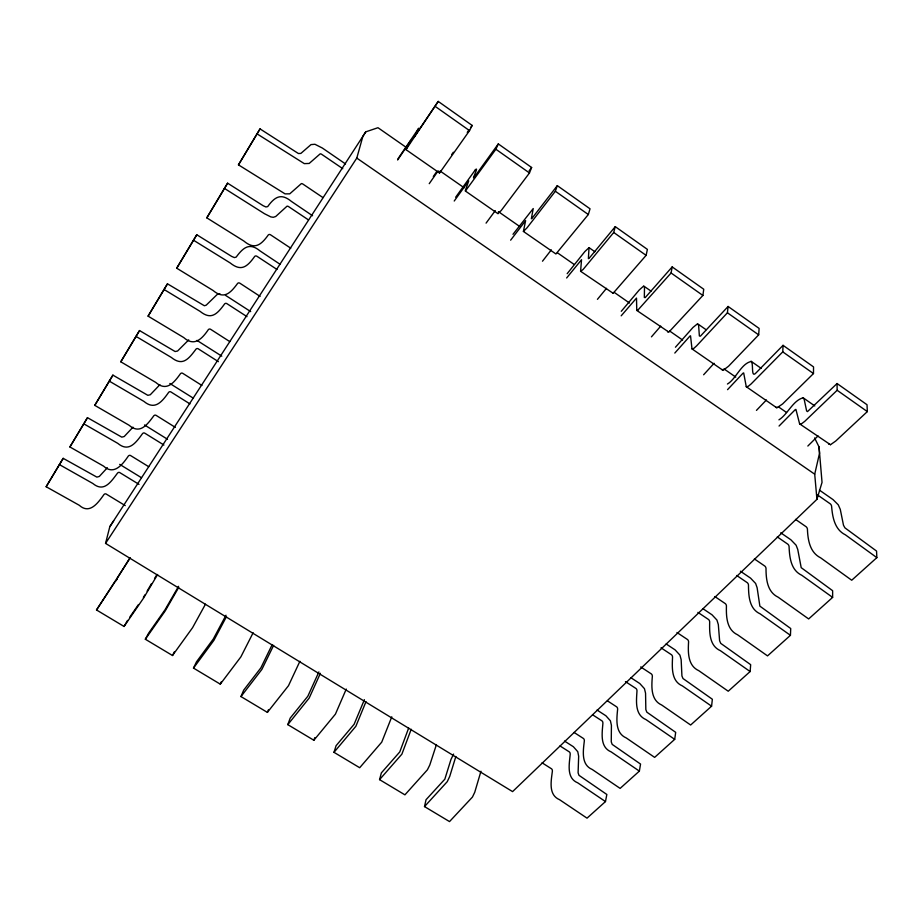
<?xml version="1.0" encoding="UTF-8"?>
<svg xmlns="http://www.w3.org/2000/svg" width="923" height="923" viewBox="0 0 923 923"><rect width="100%" height="100%" fill="white"/><g stroke="black" fill="none" stroke-linecap="round" stroke-linejoin="round"><path stroke-width="1.38" d="M754.379 558.923L764.867 566.111A2.238 0.981 44.9 0 1 765.698 567.23L766.009 568.233C766.009 579.044 767.186 591.955 778.124 597.181L808.652 618.941L832.627 597.389L832.638 590.708L801.199 567.657L797.749 549.45L796.088 545.181L790.849 539.759L780.731 532.79M727.543 389.668L742.934 373.273A2.411 0.704 -53.8 0 1 743.684 372.961L746.257 386.702L776.866 407.885L782.612 403.939L813.475 373.561L813.544 366.904L783.05 345.34L756.099 372.834C750.722 378.742 753.733 364.447 751.322 361.493C741.296 363.247 735.943 379.088 727.439 384.026M714.817 596.546L725.363 603.665A2.181 1.027 45.3 0 1 726.17 604.784L726.436 605.788C726.136 616.368 726.516 629.648 737.558 634.77L767.532 655.895L790.434 635.312L790.723 628.528L759.871 606.134L757.125 587.743L755.625 583.463L750.549 578.121L740.419 571.233M746.257 386.702L748.184 386.368L751.068 384.003L782.762 351.871L783.05 345.34M674.805 353.059L689.85 336.203A2.434 0.611 -54.3 0 1 690.542 335.845L691.985 348.882L723.067 370.388L728.559 366.212L758.671 334.853L759.121 328.415L728.097 306.471L700.372 336.203L699.369 335.949L698.596 325.173L697.315 323.938L692.977 327.469L675.44 347.221M676.963 632.509L687.589 639.581A2.134 1.061 45.8 0 1 688.35 640.689L688.593 641.704C687.958 652.1 687.635 665.645 698.792 670.675L728.235 691.223L750.122 671.54L750.676 664.675L720.771 643.389L719.617 640.793L718.325 624.583L716.94 620.06L712.014 614.799L703.061 608.788M691.985 348.882L693.75 348.433L696.53 345.952L727.416 312.782L728.097 306.471M640.712 666.937L651.419 673.975A2.088 1.096 46.2 0 1 652.157 675.071L652.365 676.086C651.534 686.274 650.507 700.049 661.71 705.022L690.646 725.016L711.587 706.187L712.36 699.253L682.997 678.532L681.924 675.936L681.151 659.622L679.905 655.088L675.128 649.896L666.164 643.966M621.179 315.828L636.501 298.094L636.766 310.416L668.875 332.118L702.888 295.452L703.753 289.245L672.175 266.909L645.212 297.61L644.335 297.448L644.496 287.353L643.573 286.142L639.304 289.903L621.283 311.293M498.016 213.317L501.154 210.594L529.467 172.959L531.625 167.49L498.305 143.919L475.045 176.108C469.819 183.712 479.995 164.559 475.149 170.097M607.415 700.834L616.76 706.926A2.042 1.131 46.7 0 1 617.475 708.01L617.649 709.026C616.656 719.017 614.914 733.012 626.209 737.915L654.638 757.379L674.701 739.346L675.694 732.343L646.838 712.164L645.835 709.591L645.558 693.173L644.439 688.65L639.789 683.528L630.963 677.759M574.083 732.458L583.521 738.538A2.008 1.154 47.2 0 1 584.201 739.611L584.363 740.627C583.278 750.399 580.717 764.625 592.174 769.447L620.129 788.392L639.362 771.109L640.55 764.071L612.191 744.4L611.257 741.838L611.418 725.351L610.415 720.828L605.903 715.775L597.066 710.064M637.678 310.336L671.079 272.989L672.175 266.909M542.078 762.813L551.619 768.871A1.961 1.177 47.7 0 1 552.266 769.944L552.404 770.959C551.239 780.604 548.054 794.865 559.534 799.676L587.028 818.159L605.476 801.568L606.838 794.484L578.975 775.32L578.098 772.759L578.663 756.225L577.775 751.703L573.391 746.73L564.507 741.065M439.89 172.555L439.417 172.913L440.086 171.101M613.149 293.26L646.112 255.359L647.392 249.383L615.249 226.643L589.082 258.348L588.389 258.648L589.024 247.676L584.847 251.564L567.172 273.693M480.964 771.236L474.757 792.246L472.449 797.057L449.524 821.585L424.511 806.587L426.034 799.722L444.828 779.197L450.955 759.502L453.585 754.091M406.316 147.461L377.98 127.709L365.773 131.851L109.802 526.721L105.557 543.393L512.577 791.611L816.936 499.331L814.709 474.191L819.532 453.228L819.047 446.951L814.594 437.952M439.417 172.913L405.97 149.63L410.839 140.458L397.628 160.002M566.641 277.973L581.536 259.698L580.59 271.281L583.036 269.562L613.726 232.481L615.249 226.643M436.441 744.561L429.795 764.994L427.407 769.794L404.92 794.841L379.561 779.635L381.361 772.886L399.774 751.922L408.658 728.051M105.557 543.393L356.786 158.087L362.912 136.246L365.773 131.851M510.638 240.176L525.614 220.632L523.41 231.442L555.934 253.975L588.32 214.528L590.028 208.806L557.307 185.65L531.96 218.382L531.36 218.763L533.229 208.552L513.003 234.292M816.936 499.331L822.035 482.36L819.047 446.951M391.779 716.836L381.73 742.15L359.693 767.728L333.988 752.326L336.087 745.692L354.12 724.278L364.389 699.68M318.885 671.921L307.821 696.254L290.191 718.129L287.803 724.636L313.866 740.258L314.755 737.627M523.41 231.442L527.091 227.75L555.346 191.246L557.307 185.65M272.112 644.773L260.886 667.837L243.66 690.173L240.972 696.565L267.393 712.394L268.397 709.822M225.985 615.237L213.294 639.016L196.484 661.837L193.495 668.09L220.285 684.151L221.405 681.624M465.757 190.542L495.882 149.249L498.305 143.919M439.902 172.543L469.53 130.628L472.161 125.424L438.229 101.415L414.946 135.866L414.265 136.8L418.73 128.216L397.928 158.871M178.566 586.313L165.021 609.791L148.649 633.109L145.338 639.235L172.509 655.515L174.389 651.8M115.306 581.317L96.511 609.965L124.063 626.475L127.512 620.418M405.982 149.63L438.229 101.415M455.858 756.479L449.732 776.405L447.274 781.631L424.511 806.587M147.103 591.147L151.464 583.682M411.22 729.251L401.886 754.149L379.561 779.635M144.923 594.874L143.377 597.366M125.24 505.608L106.053 493.955A2.111 1.35 30 0 0 104.853 493.909L104.045 494.428C98.08 502.804 89.762 514.792 79.263 505.273L46.15 486.733L63.179 458.339L96.88 477.122L99.326 476.441L107.368 467.719M148.753 466.726L130.455 455.477A2.146 1.315 30.7 0 0 129.232 455.397L128.435 455.904C122.482 464.65 113.956 475.657 103.618 466.15L69.906 446.963L87.477 417.681L121.79 437.144L124.236 436.51L132.981 427.187M175.358 427.384L155.941 415.269A2.204 1.292 31.3 0 0 154.718 415.165L153.91 415.65C147.034 424.972 139.892 434.664 129.093 425.249L94.769 405.359L112.906 375.13L147.842 395.321L150.287 394.756L159.875 384.706M201.918 385.456L182.592 373.238A2.25 1.258 31.9 0 0 181.358 373.1L180.562 373.55C173.674 383.264 166.371 391.756 155.768 382.422L120.798 361.804L139.535 330.561L175.116 351.525L177.574 351.028L188.742 339.883M229.746 341.579L210.49 329.223A2.308 1.223 32.5 0 0 209.244 329.05L208.46 329.476C201.56 339.583 194.084 346.736 183.712 337.541L148.084 316.139L167.467 283.822L204.364 305.744L206.175 305.201L217.136 294.541L219.882 293.676M260.124 296.398L239.726 283.107A2.354 1.177 33.1 0 0 238.48 282.899L237.696 283.292C229.954 293.895 223.747 299.456 213.04 290.457L176.72 268.201L196.784 234.754L231.685 256.432L234.384 257.586L236.184 257.102C244.11 246.199 250.271 242.899 260.113 250.975L280.073 264.29M290.757 248.195L270.404 234.719A2.411 1.131 33.6 0 0 269.147 234.477L268.374 234.834C260.621 245.749 254.229 249.752 243.834 241.007L206.81 217.851L227.6 183.181L263.182 205.737L265.928 206.971L267.705 206.579C275.689 195.457 281.965 193.68 291.495 201.479L312.574 215.751M322.946 197.58L302.629 183.896A2.481 1.073 34.1 0 0 301.36 183.608L289.753 193.842L285.069 193.876L238.457 164.859L260.032 128.897L298.429 153.53L300.875 153.414L311.016 144.599L314.939 144.276L322.3 148.003L345.525 163.948M63.179 458.339L46.15 486.733M87.477 417.681L69.906 446.963M112.906 375.13L94.769 405.359M139.535 330.561L120.798 361.804M167.467 283.822L148.084 316.139M196.784 234.754L176.72 268.201M227.6 183.181L206.81 217.851M260.032 128.897L238.457 164.859M365.993 701.665L355.863 726.297L333.988 752.326M154.545 578.456L156.956 574.544M205.471 604.184L192.584 627.663L172.509 655.515M273.635 645.339L261.878 669.406L240.972 696.565M299.906 661.283L288.484 685.708L267.393 712.394M116.713 579.148L129.797 558.046M226.493 616.587L213.894 640.354L193.495 668.09M253.133 632.751L240.868 656.888L220.285 684.151M117.267 578.79L115.848 581.017M178.693 587.432L165.217 610.899L145.338 639.235M157.614 574.498L143.607 598.023L124.063 626.475M130.224 557.873L96.511 609.965M109.802 526.721L113.667 520.78M320.385 673.317L309.193 698.053L287.803 724.636M346.263 689.077L335.43 714.125L313.866 740.258M129.866 617.014L138.462 604.542M433.314 176.501L436.567 171.816M429.241 183.677L438.183 170.813M451.705 154.556L453.343 152.226M467.246 132.416L468.884 130.085M470.522 127.755L472.161 125.424M455.662 197.234L475.137 170.109M454.22 201.018L468.722 180.885L465.215 190.899L498.051 213.755M486.075 223.124L495.293 210.617M529.087 170.87L531.625 167.49M542.493 261.209L551.319 249.868M597.435 299.34L606.503 288.322M651.453 336.849L660.753 326.119M703.626 374.773L714.09 363.293M756.456 410.377L766.425 399.971M778.943 419.838C787.665 414.439 792.88 400.467 803.16 397.79L814.79 405.947M779.047 426.057L795.153 409.743A2.4 0.796 -53.3 0 1 795.938 409.477L799.618 423.865L830.469 444.713M807.844 446.04L818.02 435.933M830.492 444.701L835.742 441.021L867.332 411.6L867.02 404.736L837.057 383.541L807.51 411.577L806.644 410.989L804.164 399.301L803.16 397.79M837.057 383.541L837.149 390.279L804.683 421.407L801.683 423.657L799.618 423.865M819.416 490.125L833.042 499.608L838.246 504.8L840.276 509.346L843.495 525.256L844.937 527.864L876.55 551.066L876.85 557.642L851.721 580.232L820.616 557.815C809.817 552.473 807.821 539.909 807.417 528.937L807.071 527.933A2.284 0.923 44.5 0 0 806.206 526.802L795.534 519.395M613.126 293.272L580.636 271.304M637.655 310.336L636.766 310.416M643.862 286.142L651.05 291.126M169.82 383.472L193.449 398.263M196.98 340.402L221.785 356.163M225.431 295.291L250.698 311.605M119.678 464.361L141.519 477.745M144.53 424.972L167.513 439.256M59.384 464.581L92.831 483.479C103.849 492.594 110.552 482.441 117.636 472.957L118.409 472.461A2.134 1.327 30.4 0 1 119.621 472.507L139.015 484.367M83.751 423.795L117.809 443.375C128.678 452.432 135.519 443.34 142.627 433.475L143.4 432.991A2.181 1.304 31.1 0 1 144.611 433.072L163.913 445.024M109.26 381.107L143.942 401.401C154.637 410.389 161.617 402.451 168.747 392.206L169.532 391.744A2.227 1.269 31.7 0 1 170.743 391.848L189.953 403.905M135.981 336.376L171.32 357.443C182.396 366.269 188.05 359.843 196.091 349.009L196.864 348.582A2.284 1.235 32.3 0 1 198.087 348.721L218.405 361.666M164.017 289.464L200.037 311.339C210.859 320.004 216.663 314.939 224.727 303.771L225.5 303.367A2.331 1.2 32.8 0 1 226.735 303.54L246.983 316.647M193.449 240.188L230.173 262.94C240.707 271.374 246.683 267.808 254.76 256.317L255.521 255.948A2.388 1.154 33.4 0 1 256.767 256.167L276.981 269.447M560.03 745.957L569.387 751.933A1.984 1.165 47.4 0 1 570.068 753.006L570.218 754.045C569.433 763.563 566.041 778.089 577.729 782.831L605.476 801.568M592.531 714.748L602.027 720.898A2.031 1.142 46.9 0 1 602.742 721.971L602.915 723.009C602.223 732.735 599.523 747.099 611.141 751.876L639.362 771.109M224.404 188.384L264.497 213.721L270.808 216.905L273.266 217.297L275.7 216.513L287.041 206.175A2.446 1.108 33.9 0 1 288.299 206.429L308.478 219.905M625.436 681.612L636.051 688.535A2.065 1.108 46.4 0 1 636.789 689.631L636.997 690.669C636.432 700.592 634.459 714.76 645.985 719.594L674.701 739.346M661.018 647.831L671.552 654.788A2.111 1.073 46 0 1 672.313 655.884L672.555 656.922C672.152 667.052 670.94 680.989 682.362 685.893L711.587 706.187M256.998 133.835L304.302 163.625L309.182 163.452L320.177 153.853A2.515 1.05 34.4 0 1 321.435 154.153L342.779 168.667M697.903 612.376L708.61 619.552A2.158 1.038 45.5 0 1 709.406 620.66L709.672 621.698C709.499 632.024 709.06 645.708 720.378 650.669L750.122 671.54M736.716 575.502L747.342 582.725A2.215 0.992 45.1 0 1 748.172 583.844L748.472 584.87C748.576 595.404 748.957 608.776 760.148 613.841L790.434 635.312M777.293 536.909L787.85 544.201A2.261 0.946 44.7 0 1 788.727 545.32L789.061 546.347C789.511 557.054 790.723 570.102 801.775 575.271L832.627 597.389M817.443 494.89L830.285 503.854A2.319 0.9 44.2 0 1 831.196 504.985L831.577 506.012C832.454 516.868 834.519 529.537 845.422 534.844L876.85 557.642M356.786 158.087L814.709 474.191M440.559 171.332L464.177 187.784M498.42 211.655L519.672 226.47M557.457 252.81L573.991 264.336M614.13 292.314L629.486 303.021M669.636 330.999L682.616 340.056M723.944 368.865L735.758 377.092M778.262 406.72L786.534 412.489M589.128 247.71L594.874 251.737M697.95 324.019L706.037 329.684M750.987 361.216L761.221 368.381M435.321 106.48L469.53 130.628M495.882 149.249L529.467 172.959M555.346 191.246L588.32 214.528M613.726 232.481L646.112 255.359M671.079 272.989L702.888 295.452M727.416 312.782L758.671 334.853M782.762 351.871L813.475 373.561M837.149 390.279L867.332 411.6M829.062 444.367L828.542 443.605M776.278 407.597L775.793 406.858M722.536 370.158L722.132 369.465M667.871 332.072L667.56 331.438"/></g></svg>
